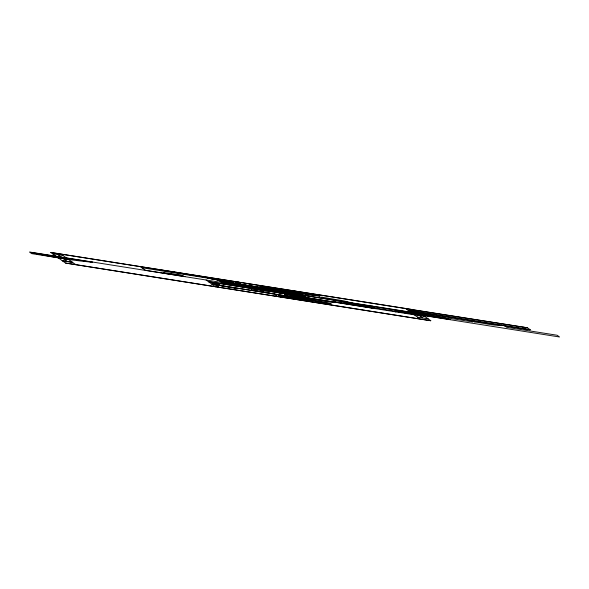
<?xml version="1.0" encoding="UTF-8"?>
<svg xmlns="http://www.w3.org/2000/svg" width="589" height="589" viewBox="0 0 589 589"><rect width="100%" height="100%" fill="white"/><g stroke="black" fill="none" stroke-linecap="round" stroke-linejoin="round"><path stroke-width="0.88" d="M218.445 283.883L213.012 282.992M219.859 284.899L214.477 284.038M227.185 282.573L229.32 282.919L228.65 282.794M228.856 282.845L228.392 282.794M227.81 283.022L228.731 283.154M229.489 283.294L229.025 283.243M229.946 283.375L228.76 283.213M248.816 286.07L250.134 286.32M250.494 286.342L250.929 286.401L250.03 286.283M50.779 252.467L412.086 309.527L414.715 311.412L530.306 329.818L527.479 327.793L50.779 252.467L65.556 263.062L430.787 320.74L418.912 312.229M221.265 280.474L221.869 280.511L217.039 279.746L221.103 280.452M226.875 281.152L227.479 281.189L226.839 281.034M305.581 297.011L208.477 281.682L305.581 297.011L312.656 302.083M412.44 309.777L527.479 327.793M65.556 263.062L430.787 320.74M414.715 311.412L408.346 310.558L530.306 329.818M226.713 281.137L222.649 280.43L226.485 280.968M215.611 283.405L218.467 283.861M260.279 286.401L295.987 292.041L294.912 291.268M141.861 267.723L207.718 278.118L218.894 280.261L221.95 282.477M52.539 253.734L62.942 255.449M296.429 292.306L320.077 296.083L309.77 295.06L238.074 283.81M408.545 310.697L419.11 312.369M238.28 283.957L301.229 293.896L297.71 293.226M220.271 281.248L238.383 284.112L237.382 283.39L219.27 280.526L238.383 284.112M241.858 284.664L255.788 286.865L256.892 287.66L242.962 285.459M228.002 282.668L228.952 282.83M249.633 286.166L250.008 286.225M221.957 281.91L236.579 284.207M228.628 283.125L228.996 283.176M410.378 312.015L472.82 321.925L470.692 320.409M55.984 256.2L29.45 252.011L31.703 253.631L68.42 259.374M145.424 270.285L184.983 276.639M221.744 282.337L421.135 313.819M56.088 256.274L423.093 314.327L442.479 317.626L450.6 319.606L412.602 313.606M374.074 307.517L349.535 303.401L341.325 301.399M423.476 315.498L559.55 336.989L557.113 335.237L506.68 327.278L504.559 325.754M374.597 307.892L423.675 315.638M371.49 307.517L334.979 301.752L335.605 302.201M423.874 315.785L395.086 311.235L395.933 311.831L394.844 311.08L395.874 311.824M212.747 282.801L214.646 283.132M303.063 297.062L375.635 308.636L372.057 306.074M303.261 297.202L424.831 316.47M213.27 283.176L215.11 283.464M285.415 294.559L303.526 297.423L284.31 293.771L287.484 296.046M213.336 283.221L215.169 283.508L214.587 283.095M214.16 283.817L216.583 284.524L214.683 284.185M214.219 283.854L219.881 284.877M211.856 284.097L308.96 299.433M212.055 284.244L309.166 299.58M62.22 260.669L72.484 262.296M305.912 299.109L331.195 303.806L307.178 300.015M62.36 260.772L72.624 262.392M220.927 285.798L236.704 288.617M417.476 317.103L428.181 318.87M279.377 295.84L307.546 300.287L308.798 301.185M280.003 296.289L308.172 300.736M220.146 279.768L216.303 279.223L221.14 279.989L220.5 279.834M250.583 286.328L248.838 286.085M228.179 282.757L227.207 282.587M229.924 283.353L227.833 283.037M523.231 327.278L525.506 328.905M501.997 325.194C495.158 326.188 482.781 322.809 474.388 321.999L472.297 320.504M413.824 311.537L415.665 312.847M419.545 315.63L422.762 317.935M405.887 308.798L419.707 318.701M368.736 305.544L372.115 307.966M352.134 303.041L343.475 300.824L321.594 297.128L323.545 298.52M335.045 302.113C328.765 302.901 318.193 300.015 310.697 299.271L308.894 297.982M297.879 291.489L303.21 295.31M294.559 290.966L299.889 294.787M302.466 296.635L309.335 301.561M302.422 296.628L305.595 298.903M292.858 292.866L293.602 293.396M292.092 296.885L293.815 298.115M283.537 292.092L279.4 292.092L263.769 289.81L262.267 288.735M284.546 293.83L285.547 294.552M281.52 293.329L275.24 291.695L259.513 289.037L260.971 290.082M277.456 294.456L281.144 297.106M274.135 293.933L277.831 296.584M272.214 293.742L266.199 292.181L251.157 289.633L252.556 290.642M259.204 285.628L261.921 287.579M254.647 286.74L255.574 287.395L245.797 285.856L244.877 285.194M248.956 284.016L251.672 285.959M238.243 282.072L243.574 285.893M234.923 281.549L240.253 285.37M234.422 283.552L235.688 284.443L222.635 282.381L221.368 281.49M230.954 283.788L226.824 280.828L159.913 269.953M219.564 280.673L220.227 281.144M211.996 282.352L218.872 287.27M206.098 279.974L215.552 286.747M182.708 275.549L183.812 276.344M159.81 269.939L160.922 270.726M140.742 266.927L145.63 270.425M61.484 254.411L75.304 264.314M57.81 254.639L61.219 257.084M63.288 258.564L67.352 261.479M235.364 281.866L239.981 285.216M92.591 262.223C71.895 260.434 50.772 256.966 30.4 252.342L92.591 262.223M210.818 278.531L215.522 279.304L210.818 278.531M277.736 290.613L299.028 294.257L298.292 293.727L277.736 290.613M218.085 283.817L217.429 283.662L218.085 283.81M219.498 284.826L218.843 284.671L219.498 284.818M173.49 274.327L164.537 273.296L163.433 272.501L182.781 275.6L173.49 274.327M218.357 279.341L207.137 277.979L219.815 280.386L231.035 281.756L218.357 279.341M247.741 285.871L243.515 285.209L247.741 285.871M296.341 293.594L295.428 293.447L296.341 293.594"/></g></svg>
